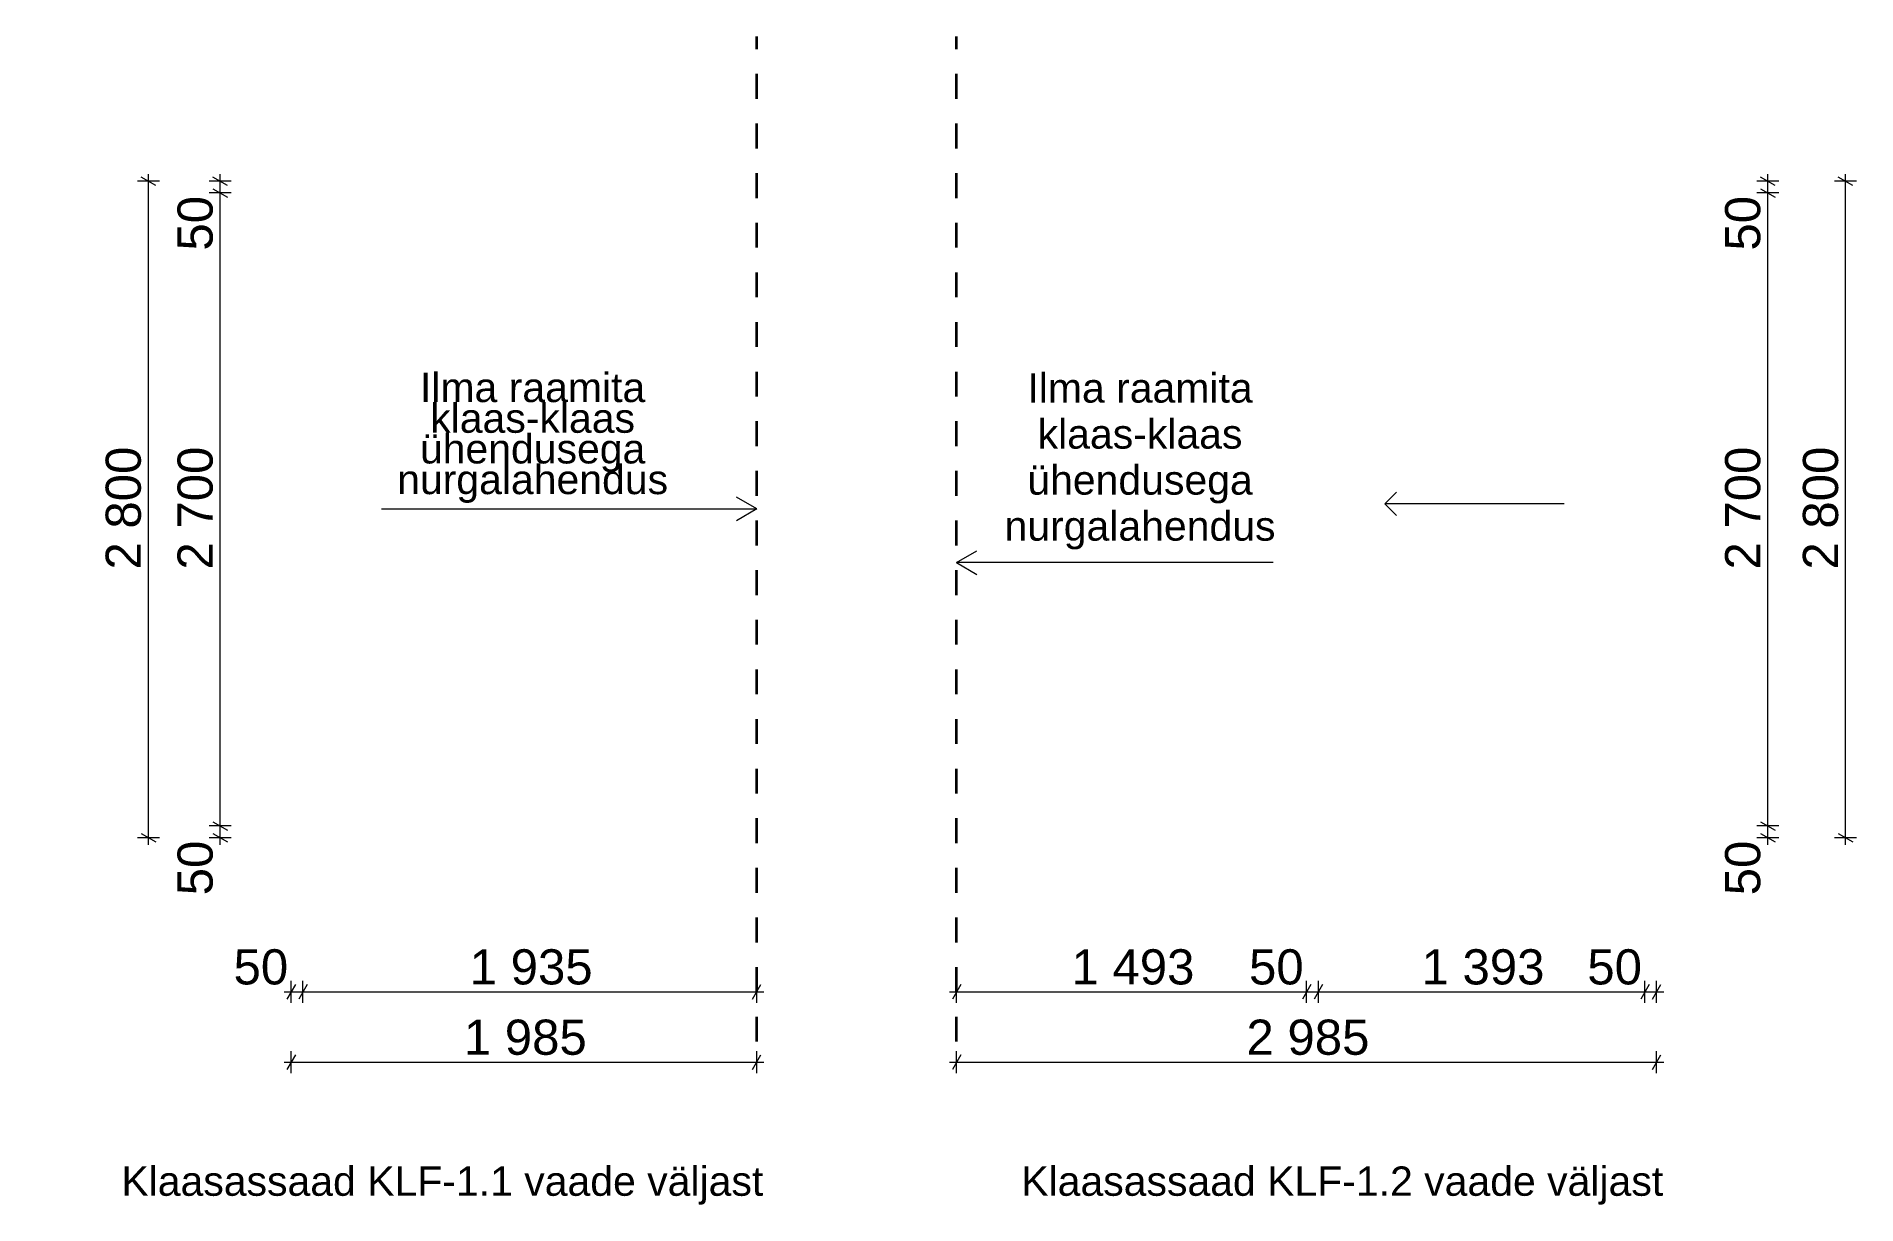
# Model space of a CAD drawing. Header units: millimetres. Extents: x 21536 to 29297, y 16043 to 21026.
import ezdxf

# ---------------------------------------------------------------- set-up
doc = ezdxf.new("R2010")
doc.units = ezdxf.units.MM
doc.header["$MEASUREMENT"] = 0
doc.linetypes.add('Dashed', pattern=[211.666667, 105.833333, -105.833333])
doc.layers.add('Dimensioning - General', color=7, linetype='Continuous')
for name, color, linetype, lineweight in [('Dimensioning - General_Pen_No__1', 7, 'Continuous', 13), ('New_0_Pen_No__1', 7, 'Continuous', 13), ('New_2D Drafting - General_Pen_No__1', 7, 'Continuous', 13), ('New_2D Drafting - General_Pen_No__2', 8, 'Continuous', 15), ('New_Shell - Roof_Pen_No__22', 8, 'Continuous', 35)]:
    doc.layers.add(name, color=color, linetype=linetype, lineweight=lineweight)
doc.styles.add('GENERATED_STYLE_1', font='')
doc.styles.get('GENERATED_STYLE_1').set_extended_font_data('Arial')
doc.dimstyles.new('GENERATED_STYLE__1', dxfattribs={"dimtxt": 150, "dimasz": 47.5, "dimexe": 0.18, "dimexo": 0.0625, "dimgap": 0, "dimtad": 1, "dimtih": 1, "dimtoh": 1, "dimdec": 0, "dimzin": 0, "dimdsep": 46, "dimtxsty": 'GENERATED_STYLE_1', "dimblk": 'ARROWHEAD_2', "dimblk1": 'ARROWHEAD_2', "dimblk2": 'ARROWHEAD_2', "dimcen": 0.09, "dimse1": 1, "dimse2": 1, "dimclrd": 7, "dimclre": 7, "dimclrt": 7, "dimadec": 0, "dimazin": 0, "dimtfac": 1, "dimtdec": 4, "dimtmove": 0, "dimatfit": 3, "dimfxl": 0, "dimtolj": 1, "dimtzin": 0, "dimarcsym": 0})
doc.dimstyles.new('GENERATED_STYLE__2', dxfattribs={"dimtxt": 150, "dimasz": 47.5, "dimexe": 0.18, "dimexo": 0.0625, "dimgap": 0, "dimtad": 1, "dimdec": 0, "dimzin": 0, "dimdsep": 46, "dimtxsty": 'GENERATED_STYLE_1', "dimblk": 'ARROWHEAD_2', "dimblk1": 'ARROWHEAD_2', "dimblk2": 'ARROWHEAD_2', "dimcen": 0.09, "dimse1": 1, "dimse2": 1, "dimclrd": 7, "dimclre": 7, "dimclrt": 7, "dimadec": 0, "dimazin": 0, "dimtfac": 1, "dimtdec": 4, "dimtmove": 0, "dimatfit": 3, "dimfxl": 0, "dimtolj": 1, "dimtzin": 0, "dimarcsym": 0})

# ---------------------------------------------------------------- blocks, each defined once
blk = doc.blocks.new('*D1')
at = {"layer": 'Dimensioning - General_Pen_No__1', "color": 7, "linetype": 'Continuous', "lineweight": 13}
for p, q in [((25459.7, 16902.8), (25459.7, 16996.6)), ((26952.2, 16902.8), (26952.2, 16996.6)), ((25429.1, 16949.7), (25459.7, 16949.7)), ((25477.7, 16981), (25441.6, 16918.5)), ((25459.7, 16949.7), (26952.2, 16949.7)), ((26970.2, 16981), (26934.1, 16918.5))]:
    blk.add_line(p, q, dxfattribs=at)
at = {"layer": 'Dimensioning - General_Pen_No__1', "color": 7, "lineweight": 13, "char_height": 150, "attachment_point": 7, "style": 'GENERATED_STYLE_1'}
for s, insert in [('\\A1;{\\pql;\\fArial|b0|i0|c0|p34;1\xa0493}', (25949.5, 16979.7)), ('\\A1;{\\pql;\\fArial|b0|i0|c0|p34;50}', (26706.5, 16979.7))]:
    blk.add_mtext(s, dxfattribs=dict(at, insert=insert))
blk = doc.blocks.new('ARROWHEAD_2')
at = {"color": 0, "linetype": 'Continuous', "lineweight": 0}
for p, q in [((0, 0), (-1, 0)), ((-0.38, -0.66), (0.38, 0.66))]:
    blk.add_line(p, q, dxfattribs=at)
blk = doc.blocks.new('*D3')
at = {"layer": 'Dimensioning - General_Pen_No__1', "color": 7, "linetype": 'Continuous', "lineweight": 13}
for p, q in [((26952.2, 16902.8), (26952.2, 16996.6)), ((27002.2, 16902.8), (27002.2, 16996.6)), ((26970.2, 16981), (26934.1, 16918.5)), ((26952.2, 16949.7), (27002.2, 16949.7)), ((27020.2, 16981), (26984.1, 16918.5))]:
    blk.add_line(p, q, dxfattribs=at)
blk = doc.blocks.new('*D4')
at = {"layer": 'Dimensioning - General_Pen_No__1', "color": 7, "linetype": 'Continuous', "lineweight": 13}
for p, q in [((27002.2, 16902.8), (27002.2, 16996.6)), ((28394.7, 16902.8), (28394.7, 16996.6)), ((27020.2, 16981), (26984.1, 16918.5)), ((27002.2, 16949.7), (28394.7, 16949.7)), ((28412.7, 16981), (28376.6, 16918.5))]:
    blk.add_line(p, q, dxfattribs=at)
at = {"layer": 'Dimensioning - General_Pen_No__1', "color": 7, "lineweight": 13, "char_height": 150, "attachment_point": 7, "style": 'GENERATED_STYLE_1'}
for s, insert in [('\\A1;{\\pql;\\fArial|b0|i0|c0|p34;1\xa0393}', (27442, 16979.7)), ('\\A1;{\\pql;\\fArial|b0|i0|c0|p34;50}', (28149, 16979.7))]:
    blk.add_mtext(s, dxfattribs=dict(at, insert=insert))
blk = doc.blocks.new('*D5')
at = {"layer": 'Dimensioning - General_Pen_No__1', "color": 7, "linetype": 'Continuous', "lineweight": 13}
for p, q in [((28394.7, 16902.8), (28394.7, 16996.6)), ((28444.7, 16902.8), (28444.7, 16996.6)), ((28412.7, 16981), (28376.6, 16918.5)), ((28394.7, 16949.7), (28444.7, 16949.7)), ((28426.6, 16918.5), (28462.7, 16981)), ((28444.7, 16949.7), (28475.2, 16949.7))]:
    blk.add_line(p, q, dxfattribs=at)
blk = doc.blocks.new('*D6')
at = {"layer": 'Dimensioning - General_Pen_No__1', "color": 7, "linetype": 'Continuous', "lineweight": 13}
for p, q in [((25459.7, 16602.8), (25459.7, 16696.6)), ((28444.7, 16602.8), (28444.7, 16696.6)), ((25429.1, 16649.7), (25459.7, 16649.7)), ((25477.7, 16681), (25441.6, 16618.5)), ((25459.7, 16649.7), (28444.7, 16649.7)), ((28426.6, 16618.5), (28462.7, 16681)), ((28444.7, 16649.7), (28475.2, 16649.7))]:
    blk.add_line(p, q, dxfattribs=at)
at = {"layer": 'Dimensioning - General_Pen_No__1', "color": 7, "lineweight": 13, "insert": (26695.7, 16679.7), "char_height": 150, "attachment_point": 7, "style": 'GENERATED_STYLE_1'}
blk.add_mtext('\\A1;{\\pql;\\fArial|b0|i0|c0|p34;2\xa0985}', dxfattribs=at)
blk = doc.blocks.new('*D7')
at = {"layer": 'Dimensioning - General_Pen_No__1', "color": 7, "linetype": 'Continuous', "lineweight": 13}
for p, q in [((22622.5, 16902.8), (22622.5, 16996.6)), ((22672.5, 16902.8), (22672.5, 16996.6)), ((22592, 16949.7), (22622.5, 16949.7)), ((22640.6, 16981), (22604.5, 16918.5)), ((22622.5, 16949.7), (22672.5, 16949.7)), ((22690.6, 16981), (22654.5, 16918.5))]:
    blk.add_line(p, q, dxfattribs=at)
at = {"layer": 'Dimensioning - General_Pen_No__1', "color": 7, "lineweight": 13, "insert": (22376.8, 16979.7), "char_height": 150, "attachment_point": 7, "style": 'GENERATED_STYLE_1'}
blk.add_mtext('\\A1;{\\pql;\\fArial|b0|i0|c0|p34;50}', dxfattribs=at)
blk = doc.blocks.new('*D8')
at = {"layer": 'Dimensioning - General_Pen_No__1', "color": 7, "linetype": 'Continuous', "lineweight": 13}
for p, q in [((22672.5, 16902.8), (22672.5, 16996.6)), ((24607.5, 16902.8), (24607.5, 16996.6)), ((22690.6, 16981), (22654.5, 16918.5)), ((22672.5, 16949.7), (24607.5, 16949.7)), ((24589.5, 16918.5), (24625.6, 16981)), ((24607.5, 16949.7), (24638.1, 16949.7))]:
    blk.add_line(p, q, dxfattribs=at)
at = {"layer": 'Dimensioning - General_Pen_No__1', "color": 7, "lineweight": 13, "insert": (23383.6, 16979.7), "char_height": 150, "attachment_point": 7, "style": 'GENERATED_STYLE_1'}
blk.add_mtext('\\A1;{\\pql;\\fArial|b0|i0|c0|p34;1\xa0935}', dxfattribs=at)
blk = doc.blocks.new('*D9')
at = {"layer": 'Dimensioning - General_Pen_No__1', "color": 7, "linetype": 'Continuous', "lineweight": 13}
for p, q in [((22366.8, 17657.8), (22273, 17657.8)), ((22288.7, 17675.9), (22351.2, 17639.8)), ((22288.7, 17625.9), (22351.2, 17589.8)), ((22319.9, 17607.8), (22319.9, 17657.8)), ((22366.8, 17607.8), (22273, 17607.8)), ((22319.9, 17577.3), (22319.9, 17607.8))]:
    blk.add_line(p, q, dxfattribs=at)
at = {"layer": 'Dimensioning - General_Pen_No__1', "color": 7, "lineweight": 13, "insert": (22289.9, 17362.1), "char_height": 150, "attachment_point": 7, "rotation": 90, "style": 'GENERATED_STYLE_1'}
blk.add_mtext('\\A1;{\\pql;\\fArial|b0|i0|c0|p34;50}', dxfattribs=at)
blk = doc.blocks.new('*D10')
at = {"layer": 'Dimensioning - General_Pen_No__1', "color": 7, "linetype": 'Continuous', "lineweight": 13}
for p, q in [((22366.8, 20357.8), (22273, 20357.8)), ((22288.7, 20375.9), (22351.2, 20339.8)), ((22319.9, 17657.8), (22319.9, 20357.8)), ((22366.8, 17657.8), (22273, 17657.8)), ((22288.7, 17675.9), (22351.2, 17639.8))]:
    blk.add_line(p, q, dxfattribs=at)
at = {"layer": 'Dimensioning - General_Pen_No__1', "color": 7, "lineweight": 13, "char_height": 150, "attachment_point": 7, "rotation": 90, "style": 'GENERATED_STYLE_1'}
for s, insert in [('\\A1;{\\pql;\\fArial|b0|i0|c0|p34;50}', (22289.9, 20112.1)), ('\\A1;{\\pql;\\fArial|b0|i0|c0|p34;2\xa0700}', (22289.9, 18751.4))]:
    blk.add_mtext(s, dxfattribs=dict(at, insert=insert))
blk = doc.blocks.new('*D11')
at = {"layer": 'Dimensioning - General_Pen_No__1', "color": 7, "linetype": 'Continuous', "lineweight": 13}
for p, q in [((22351.2, 20389.8), (22288.7, 20425.9)), ((22319.9, 20407.8), (22319.9, 20438.4)), ((22366.8, 20407.8), (22273, 20407.8)), ((22366.8, 20357.8), (22273, 20357.8)), ((22288.7, 20375.9), (22351.2, 20339.8)), ((22319.9, 20357.8), (22319.9, 20407.8))]:
    blk.add_line(p, q, dxfattribs=at)
blk = doc.blocks.new('*D12')
at = {"layer": 'Dimensioning - General_Pen_No__1', "color": 7, "linetype": 'Continuous', "lineweight": 13}
for p, q in [((22044.8, 20389.8), (21982.3, 20425.9)), ((22013.6, 20407.8), (22013.6, 20438.4)), ((22060.5, 20407.8), (21966.7, 20407.8)), ((22013.6, 17607.8), (22013.6, 20407.8)), ((21982.3, 17625.9), (22044.8, 17589.8)), ((22060.5, 17607.8), (21966.7, 17607.8)), ((22013.6, 17577.3), (22013.6, 17607.8))]:
    blk.add_line(p, q, dxfattribs=at)
at = {"layer": 'Dimensioning - General_Pen_No__1', "color": 7, "lineweight": 13, "insert": (21983.6, 18751.4), "char_height": 150, "attachment_point": 7, "rotation": 90, "style": 'GENERATED_STYLE_1'}
blk.add_mtext('\\A1;{\\pql;\\fArial|b0|i0|c0|p34;2\xa0800}', dxfattribs=at)
blk = doc.blocks.new('*D13')
at = {"layer": 'Dimensioning - General_Pen_No__1', "color": 7, "linetype": 'Continuous', "lineweight": 13}
for p, q in [((28965.3, 17657.8), (28871.6, 17657.8)), ((28887.2, 17675.9), (28949.7, 17639.8)), ((28887.2, 17625.9), (28949.7, 17589.8)), ((28918.5, 17607.8), (28918.5, 17657.8)), ((28965.3, 17607.8), (28871.6, 17607.8)), ((28918.5, 17577.3), (28918.5, 17607.8))]:
    blk.add_line(p, q, dxfattribs=at)
at = {"layer": 'Dimensioning - General_Pen_No__1', "color": 7, "lineweight": 13, "insert": (28888.5, 17362.1), "char_height": 150, "attachment_point": 7, "rotation": 90, "style": 'GENERATED_STYLE_1'}
blk.add_mtext('\\A1;{\\pql;\\fArial|b0|i0|c0|p34;50}', dxfattribs=at)
blk = doc.blocks.new('*D14')
at = {"layer": 'Dimensioning - General_Pen_No__1', "color": 7, "linetype": 'Continuous', "lineweight": 13}
for p, q in [((28965.3, 20357.8), (28871.6, 20357.8)), ((28887.2, 20375.9), (28949.7, 20339.8)), ((28918.5, 17657.8), (28918.5, 20357.8)), ((28965.3, 17657.8), (28871.6, 17657.8)), ((28887.2, 17675.9), (28949.7, 17639.8))]:
    blk.add_line(p, q, dxfattribs=at)
at = {"layer": 'Dimensioning - General_Pen_No__1', "color": 7, "lineweight": 13, "char_height": 150, "attachment_point": 7, "rotation": 90, "style": 'GENERATED_STYLE_1'}
for s, insert in [('\\A1;{\\pql;\\fArial|b0|i0|c0|p34;50}', (28888.5, 20112.1)), ('\\A1;{\\pql;\\fArial|b0|i0|c0|p34;2\xa0700}', (28888.5, 18751.4))]:
    blk.add_mtext(s, dxfattribs=dict(at, insert=insert))
blk = doc.blocks.new('*D15')
at = {"layer": 'Dimensioning - General_Pen_No__1', "color": 7, "linetype": 'Continuous', "lineweight": 13}
for p, q in [((28949.7, 20389.8), (28887.2, 20425.9)), ((28918.5, 20407.8), (28918.5, 20438.4)), ((28965.3, 20407.8), (28871.6, 20407.8)), ((28965.3, 20357.8), (28871.6, 20357.8)), ((28887.2, 20375.9), (28949.7, 20339.8)), ((28918.5, 20357.8), (28918.5, 20407.8))]:
    blk.add_line(p, q, dxfattribs=at)
blk = doc.blocks.new('*D16')
at = {"layer": 'Dimensioning - General_Pen_No__1', "color": 7, "linetype": 'Continuous', "lineweight": 13}
for p, q in [((29281.6, 20389.8), (29219.1, 20425.9)), ((29250.3, 20407.8), (29250.3, 20438.4)), ((29297.2, 20407.8), (29203.4, 20407.8)), ((29250.3, 17607.8), (29250.3, 20407.8)), ((29219.1, 17625.9), (29281.6, 17589.8)), ((29297.2, 17607.8), (29203.4, 17607.8)), ((29250.3, 17577.3), (29250.3, 17607.8))]:
    blk.add_line(p, q, dxfattribs=at)
at = {"layer": 'Dimensioning - General_Pen_No__1', "color": 7, "lineweight": 13, "insert": (29220.3, 18751.4), "char_height": 150, "attachment_point": 7, "rotation": 90, "style": 'GENERATED_STYLE_1'}
blk.add_mtext('\\A1;{\\pql;\\fArial|b0|i0|c0|p34;2\xa0800}', dxfattribs=at)
blk = doc.blocks.new('*D17')
at = {"layer": 'Dimensioning - General_Pen_No__1', "color": 7, "linetype": 'Continuous', "lineweight": 13}
for p, q in [((22622.5, 16602.8), (22622.5, 16696.6)), ((24607.5, 16602.8), (24607.5, 16696.6)), ((22592, 16649.7), (22622.5, 16649.7)), ((22640.6, 16681), (22604.5, 16618.5)), ((22622.5, 16649.7), (24607.5, 16649.7)), ((24589.5, 16618.5), (24625.6, 16681)), ((24607.5, 16649.7), (24638.1, 16649.7))]:
    blk.add_line(p, q, dxfattribs=at)
at = {"layer": 'Dimensioning - General_Pen_No__1', "color": 7, "lineweight": 13, "insert": (23358.6, 16679.7), "char_height": 150, "attachment_point": 7, "style": 'GENERATED_STYLE_1'}
blk.add_mtext('\\A1;{\\pql;\\fArial|b0|i0|c0|p34;1\xa0985}', dxfattribs=at)

msp = doc.modelspace()

# ---------------------------------------------------------------- linework, layer by layer
at = {"layer": 'New_2D Drafting - General_Pen_No__1', "color": 7, "linetype": 'Continuous', "lineweight": 13}
for p, q in [((27285.1, 19031.5), (27335.1, 19081.5)), ((28050.3, 19031.5), (27285.1, 19031.5)), ((27285.1, 19031.5), (27335.1, 18981.5)), ((23007.3, 19010), (24607.5, 19010)), ((26809.8, 18781), (25459.7, 18781))]:
    msp.add_line(p, q, dxfattribs=at)
at = {"layer": 'New_2D Drafting - General_Pen_No__2', "color": 8, "linetype": 'Continuous', "lineweight": 15}
for p, q in [((24607.5, 19010), (24520.9, 19060)), ((24607.5, 19010), (24520.9, 18960)), ((25459.7, 18781), (25546.3, 18831)), ((25459.7, 18781), (25546.3, 18731))]:
    msp.add_line(p, q, dxfattribs=at)
at = {"layer": 'New_Shell - Roof_Pen_No__22', "color": 8, "linetype": 'Dashed', "lineweight": 35}
for p, q in [((24607.5, 16737.9), (24607.5, 21025.7)), ((25459.7, 16737.9), (25459.7, 21025.7))]:
    msp.add_line(p, q, dxfattribs=at)

# ---------------------------------------------------------------- texts
at = {"layer": 'New_0_Pen_No__1', "color": 7, "linetype": 'Continuous', "lineweight": 13, "char_height": 125, "attachment_point": 2, "style": 'GENERATED_STYLE_1'}
for insert, width, line_spacing_factor in [((23652, 19590.8), 1696.981, 0.627943), ((26241.9, 19588.6), 1243.064, 0.941915)]:
    msp.add_mtext('\\A1;{\\pqc;\\fArial|b0|i0|c0|p34;Ilma raamita klaas-klaas ühendusega nurgalahendus}', dxfattribs=dict(at, insert=insert, width=width, line_spacing_factor=line_spacing_factor))
for s, insert in [('\\A1;{\\pqc;\\fArial|b0|i0|c0|p34;Klaasassaad KLF-1.\\fArial|b0|i0|c0|p34;1\\fArial|b0|i0|c0|p34; vaade väljast}', (23267, 16205.4)), ('\\A1;{\\pqc;\\fArial|b0|i0|c0|p34;Klaasassaad KLF-\\fArial|b0|i0|c0|p34;1\\fArial|b0|i0|c0|p34;.\\fArial|b0|i0|c0|p34;2\\fArial|b0|i0|c0|p34; vaade väljast}', (27104.1, 16205.4))]:
    msp.add_mtext(s, dxfattribs=dict(at, insert=insert))

# ---------------------------------------------------------------- dimensions: what is measured, and where the dimension line sits
at = {"layer": 'Dimensioning - General', "color": 7, "linetype": 'Continuous', "lineweight": 13}
for base, p1, p2, picture, middle in [((22013.6, 20407.8), (22319.9, 17607.8), (22319.9, 20407.8), '*D12', (21908.6, 19009)), ((22319.9, 20407.8), (22672.5, 20357.8), (22622.5, 20407.8), '*D11', (22214.9, 20226.5)), ((28918.5, 20407.8), (28394.7, 20357.8), (28444.7, 20407.8), '*D15', (28813.5, 20226.5)), ((29250.3, 20407.8), (28444.7, 17607.8), (28444.7, 20407.8), '*D16', (29145.3, 19009)), ((22319.9, 20357.8), (22672.5, 17657.8), (22672.5, 20357.8), '*D10', (22214.9, 19009)), ((28918.5, 20357.8), (28394.7, 17657.8), (28394.7, 20357.8), '*D14', (28813.5, 19009)), ((22319.9, 17657.8), (22622.5, 17607.8), (22672.5, 17657.8), '*D9', (22214.9, 17476.5)), ((28918.5, 17657.8), (28444.7, 17607.8), (28394.7, 17657.8), '*D13', (28813.5, 17476.5))]:
    dim = msp.add_linear_dim(base=base, p1=p1, p2=p2, angle=90, dimstyle='GENERATED_STYLE__2', dxfattribs=at)
    dim.commit()
    dim.dimension.update_dxf_attribs({"geometry": picture, "text_midpoint": middle, "dimtype": 160, "text_rotation": 90})
for base, p1, p2, picture, middle in [((22672.5, 16949.7), (22622.5, 17607.8), (22672.5, 17657.8), '*D7', (22491.2, 17054.7)), ((24607.5, 16949.7), (22672.5, 17657.8), (24607.5, 17657.8), '*D8', (23641.2, 17054.7)), ((26952.1752063, 16949.717664), (25459.6752063, 17607.8318696), (26952.1752063, 17607.8318696), '*D1', (26207.1154669, 17054.7176652)), ((27002.2, 16949.7), (26952.2, 17607.8), (27002.2, 17607.8), '*D3', (26820.8, 17054.7)), ((28394.6752063, 16949.717664), (27002.1752063, 17607.8318696), (28394.6752063, 17607.8318696), '*D4', (27699.6154669, 17054.7176652)), ((28444.7, 16949.7), (28394.7, 17607.8), (28444.7, 17607.8), '*D5', (28263.3, 17054.7)), ((28444.7, 16649.7), (25459.7, 17169), (28444.7, 17169), '*D6', (26953.4, 16754.7)), ((24607.5, 16649.7), (22622.5, 16949.7), (24607.5, 16949.7), '*D17', (23616.2, 16754.7))]:
    dim = msp.add_linear_dim(base=base, p1=p1, p2=p2, dimstyle='GENERATED_STYLE__1', dxfattribs=at)
    dim.commit()
    dim.dimension.update_dxf_attribs({"geometry": picture, "text_midpoint": middle, "dimtype": 160})

doc.saveas('drawing.dxf')
